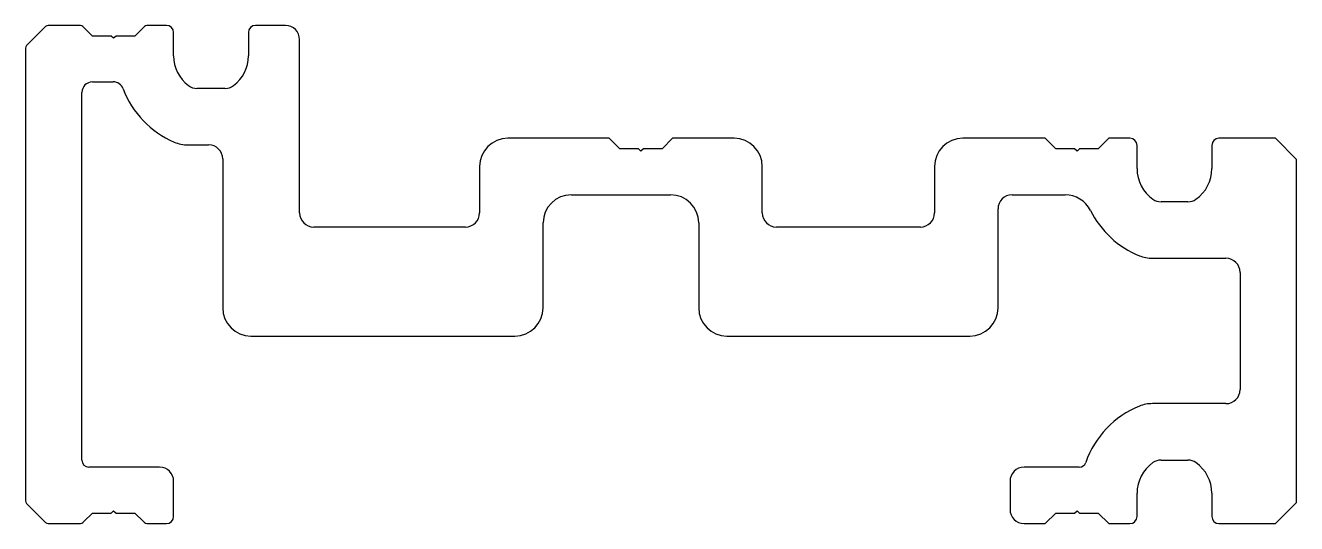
# Model space of a CAD drawing. Extents: x 2934 to 3114, y 1577 to 1647.
import ezdxf

# ---------------------------------------------------------------- set-up
doc = ezdxf.new("R2010")
doc.units = 0
doc.layers.add('GOR-PROFIL', color=122, linetype='CONTINUOUS')

msp = doc.modelspace()

# ---------------------------------------------------------------- linework, layer by layer
at = {"layer": 'GOR-PROFIL', "color": 0}
for p, q in [((2936.38, 1647.08), (2933.97, 1644.66)), ((2941.26, 1647.37), (2937.09, 1647.37)), ((2943.17, 1645.87), (2941.97, 1647.08)), ((2950.38, 1647.08), (2949.17, 1645.87)), ((2953.67, 1647.37), (2951.09, 1647.37)), ((2954.67, 1643.07), (2954.67, 1646.37)), ((2965.27, 1646.37), (2965.27, 1643.07)), ((2970.52, 1647.37), (2966.27, 1647.37)), ((2945.82, 1645.87), (2943.17, 1645.87)), ((2946.17, 1645.57), (2945.82, 1645.87)), ((2946.53, 1645.87), (2946.17, 1645.57)), ((2949.17, 1645.87), (2946.53, 1645.87)), ((2972.52, 1620.8), (2972.52, 1645.37)), ((2933.67, 1643.96), (2933.67, 1580.18)), ((2943.17, 1639.37), (2946.12, 1639.37)), ((2941.67, 1585.77), (2941.67, 1637.87)), ((2961.96, 1638.44), (2957.98, 1638.44)), ((2956.71, 1630.44), (2959.63, 1630.44)), ((3016.37, 1631.37), (3002.02, 1631.37)), ((3017.87, 1629.87), (3016.37, 1631.37)), ((3025.37, 1631.37), (3023.87, 1629.87)), ((3034.07, 1631.37), (3025.37, 1631.37)), ((3078.17, 1631.37), (3066.47, 1631.37)), ((3079.67, 1629.87), (3078.17, 1631.37)), ((3087.17, 1631.37), (3085.67, 1629.87)), ((3090.17, 1631.37), (3087.17, 1631.37)), ((3091.17, 1627.07), (3091.17, 1630.37)), ((3101.77, 1630.37), (3101.77, 1627.07)), ((3110.77, 1631.37), (3102.77, 1631.37)), ((3113.77, 1628.37), (3110.77, 1631.37)), ((2961.63, 1628.44), (2961.63, 1607.34)), ((3020.52, 1629.87), (3017.87, 1629.87)), ((3020.87, 1629.57), (3020.52, 1629.87)), ((3021.23, 1629.87), (3020.87, 1629.57)), ((3023.87, 1629.87), (3021.23, 1629.87)), ((3082.32, 1629.87), (3079.67, 1629.87)), ((3082.67, 1629.57), (3082.32, 1629.87)), ((3083.03, 1629.87), (3082.67, 1629.57)), ((3085.67, 1629.87), (3083.03, 1629.87)), ((3113.77, 1579.77), (3113.77, 1628.37)), ((2998.02, 1627.37), (2998.02, 1620.8)), ((3038.07, 1620.8), (3038.07, 1627.37)), ((3062.47, 1627.37), (3062.47, 1620.8)), ((3011.02, 1623.37), (3025.07, 1623.37)), ((3073.47, 1623.37), (3080.98, 1623.37)), ((3071.47, 1607.34), (3071.47, 1621.37)), ((3098.37, 1622.37), (3094.58, 1622.37)), ((3007.02, 1607.34), (3007.02, 1619.37)), ((3029.07, 1619.37), (3029.07, 1607.34)), ((2996.02, 1618.8), (2974.52, 1618.8)), ((3060.47, 1618.8), (3040.07, 1618.8)), ((3093.37, 1614.37), (3103.77, 1614.37)), ((3105.77, 1612.37), (3105.77, 1595.77)), ((2965.63, 1603.34), (3003.02, 1603.34)), ((3033.07, 1603.34), (3067.47, 1603.34)), ((3103.77, 1593.77), (3093.37, 1593.77)), ((3094.58, 1585.77), (3098.37, 1585.77)), ((2952.67, 1584.77), (2942.67, 1584.77)), ((3082.97, 1584.77), (3075.17, 1584.77)), ((2954.67, 1577.77), (2954.67, 1582.77)), ((3073.17, 1582.77), (3073.17, 1578.77)), ((2933.97, 1579.48), (2936.38, 1577.06)), ((3091.17, 1577.77), (3091.17, 1581.07)), ((3101.77, 1581.07), (3101.77, 1577.77)), ((3110.77, 1576.77), (3113.77, 1579.77)), ((2941.97, 1577.06), (2943.17, 1578.27)), ((2943.17, 1578.27), (2945.82, 1578.27)), ((2945.82, 1578.27), (2946.17, 1578.57)), ((2946.17, 1578.57), (2946.53, 1578.27)), ((2946.53, 1578.27), (2949.17, 1578.27)), ((2949.17, 1578.27), (2950.38, 1577.06)), ((3078.17, 1576.77), (3079.67, 1578.27)), ((3079.67, 1578.27), (3082.32, 1578.27)), ((3082.32, 1578.27), (3082.67, 1578.57)), ((3082.67, 1578.57), (3083.03, 1578.27)), ((3083.03, 1578.27), (3085.67, 1578.27)), ((3085.67, 1578.27), (3087.17, 1576.77)), ((2937.09, 1576.77), (2941.26, 1576.77)), ((2951.09, 1576.77), (2953.67, 1576.77)), ((3075.17, 1576.77), (3078.17, 1576.77)), ((3087.17, 1576.77), (3090.17, 1576.77)), ((3102.77, 1576.77), (3110.77, 1576.77))]:
    msp.add_line(p, q, dxfattribs=at)
for centre, radius, start, end in [((2937.09, 1646.37), 1, 90, 135), ((2941.26, 1646.37), 1, 45, 90), ((2951.09, 1646.37), 1, 90, 135), ((2953.67, 1646.37), 1, 360, 90), ((2966.27, 1646.37), 1, 90, 180), ((2970.52, 1645.37), 2, 0, 90), ((2934.67, 1643.96), 1, 135, 180), ((2959.97, 1643.07), 5.3, 180, 232.9301), ((2959.97, 1643.07), 5.3, 307.0699, 360), ((2943.17, 1637.87), 1.5, 90, 180), ((2946.12, 1637.87), 1.5, 20.57, 90), ((2959.97, 1643.07), 13.3, 200.57, 246.8746), ((2957.98, 1640.44), 2, 232.9301, 270), ((2961.96, 1640.44), 2, 270, 307.0699), ((2956.71, 1635.44), 5, 246.8746, 270), ((2959.63, 1628.44), 2, 0, 90), ((3002.02, 1627.37), 4, 90, 180), ((3034.07, 1627.37), 4, 0, 90), ((3066.47, 1627.37), 4, 90, 180), ((3090.17, 1630.37), 1, 360, 90), ((3102.77, 1630.37), 1, 90, 180), ((3096.47, 1627.07), 5.3, 180, 234.9032), ((3096.47, 1627.07), 5.3, 305.0968, 0), ((3011.02, 1619.37), 4, 90, 180), ((3025.07, 1619.37), 4, 360, 90), ((3073.47, 1621.37), 2, 90, 180), ((3080.98, 1619.37), 4, 26.4289, 90), ((3094.58, 1624.37), 2, 234.9032, 270), ((3098.37, 1624.37), 2, 270, 305.0968), ((3096.47, 1627.07), 13.3, 206.4289, 248.0807), ((2974.52, 1620.8), 2, 180, 270), ((2996.02, 1620.8), 2, 270, 360), ((3040.07, 1620.8), 2, 180, 270), ((3060.47, 1620.8), 2, 270, 0), ((3093.37, 1619.37), 5, 248.0807, 270), ((3103.77, 1612.37), 2, 0, 90), ((2965.63, 1607.34), 4, 180, 270), ((3003.02, 1607.34), 4, 270, 0), ((3033.07, 1607.34), 4, 180, 270), ((3067.47, 1607.34), 4, 270, 360), ((3103.77, 1595.77), 2, 270, 0), ((3096.47, 1581.07), 13.3, 111.9193, 160.8118), ((3093.37, 1588.77), 5, 90, 111.9193), ((2942.67, 1585.77), 1, 180, 270), ((3082.97, 1585.77), 1, 270, 340.8118), ((3096.47, 1581.07), 5.3, 125.0968, 180), ((3094.58, 1583.77), 2, 90, 125.0968), ((3098.37, 1583.77), 2, 54.9032, 90), ((3096.47, 1581.07), 5.3, 0, 54.9032), ((2952.67, 1582.77), 2, 0, 90), ((3075.17, 1582.77), 2, 90, 180), ((2934.67, 1580.18), 1, 180, 225), ((2953.67, 1577.77), 1, 270, 0), ((3075.17, 1578.77), 2, 180, 270), ((3090.17, 1577.77), 1, 270, 360), ((3102.77, 1577.77), 1, 180, 270), ((2937.09, 1577.77), 1, 225, 270), ((2941.26, 1577.77), 1, 270, 315), ((2951.09, 1577.77), 1, 225, 270)]:
    msp.add_arc(centre, radius, start, end, dxfattribs=at)

doc.saveas('drawing.dxf')
